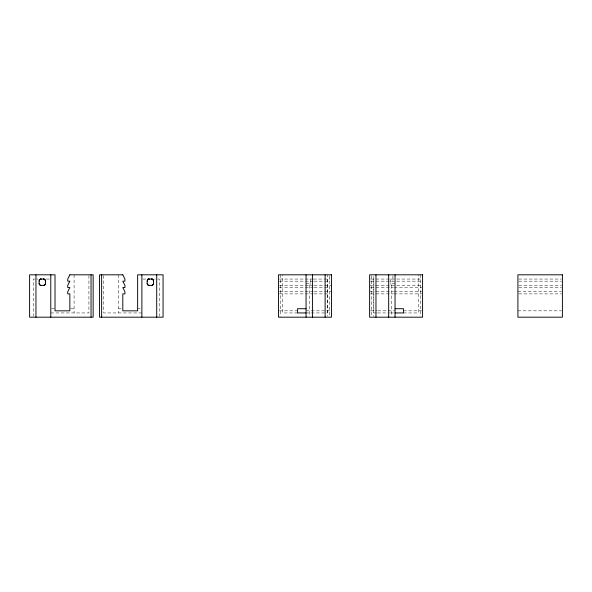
<?xml version="1.0" encoding="UTF-8"?>
<svg xmlns="http://www.w3.org/2000/svg" width="592" height="592" viewBox="0 0 592 592"><rect width="100%" height="100%" fill="white"/><g stroke="black" fill="none" stroke-linecap="round" stroke-linejoin="round"><path stroke-width="0.44" stroke-dasharray="2.96 2.22" d="M310.141 284.796L309.875 285.381M35.002 279.054L33.307 279.054L33.307 316.276M36.637 279.054L38.191 279.054M46.428 279.054L49.846 279.054M142.82 279.054L146.239 279.054M154.468 279.054L155.282 279.054M157.664 279.054L159.359 279.054L159.359 316.276M279.439 279.054L313.22 279.054M313.516 279.054L329.655 279.054M370.533 279.054L375.335 279.054M376.009 279.054L421.667 279.054M518.821 279.054L561.49 279.054M279.439 281.17L313.22 281.17M314.137 281.17L329.655 281.17M370.533 281.17L375.099 281.17M376.009 281.17L421.667 281.17M518.821 281.17L561.49 281.17M306.064 283.287L310.349 283.287L310.349 281.17M395.042 283.287L390.75 283.287L390.75 281.17M279.439 285.411L313.22 285.411M314.137 285.411L331.483 285.411M369.615 285.411L375.099 285.411M376.009 285.411L421.667 285.411M518.821 285.411L561.49 285.411M279.439 287.527L313.22 287.527M314.137 287.527L329.655 287.527M370.533 287.527L375.099 287.527M376.009 287.527L393.362 287.527M394.272 287.527L421.667 287.527M518.821 287.527L561.49 287.527M279.439 291.76L313.22 291.76M314.137 291.76L331.483 291.76M369.615 291.76L375.099 291.76M376.009 291.76L393.362 291.76M394.272 291.76L421.667 291.76M517.911 291.76L561.49 291.76M279.439 293.884L313.22 293.884M314.137 293.884L329.655 293.884M370.533 293.884L375.099 293.884M376.009 293.884L393.362 293.884M394.272 293.884L421.667 293.884M518.821 293.884L561.49 293.884M51.63 308.713L55.019 308.713M70.7 308.713L74.089 308.713M118.578 308.713L121.116 308.713M137.64 308.713L140.186 308.713M279.431 310.83L297.591 310.83M306.064 310.83L329.67 310.83M370.525 310.83L376.882 310.83M377.792 310.83L395.042 310.83M403.515 310.83L421.674 310.83M517.911 310.83L561.49 310.83M50.786 312.946L88.918 312.946L88.918 274.814M141.88 312.946L103.748 312.946L103.748 274.814M297.591 312.946L282.761 312.946L282.761 274.814M306.064 312.946L327.25 312.946L327.25 274.814M376.616 312.946L373.855 312.946L373.855 274.814M377.541 312.946L389.514 312.946M390.431 312.946L395.042 312.946M403.515 312.946L418.344 312.946L418.344 274.814M391.245 285.396L390.964 284.796M420.461 274.814L420.461 316.261M392.918 275.665L392.918 281.17M391.334 285.411L391.334 316.276M373.323 279.054L373.323 316.276M371.739 275.739L371.739 316.261M329.367 275.739L329.367 316.261M327.776 279.054L327.776 316.276M309.771 285.411L309.771 316.276M280.638 274.814L280.638 316.261M118.578 274.814L118.578 312.946M74.089 274.814L74.089 312.946M310.215 283.279A2.079 0.451 -85.9 0 1 310.053 284.441M310.186 279.476A2.079 0.762 90 0 1 310.519 281.163M309.86 279.128A2.168 0.377 83.1 0 1 310.119 279.18M391.053 284.441A2.079 0.451 85.9 0 1 390.89 283.279M390.579 281.163A2.079 0.762 -90 0 1 390.92 279.476M390.986 279.18A2.168 0.377 -83.1 0 1 391.245 279.128"/><path stroke-width="0.89" d="M40.485 279.054L44.134 279.054M147.874 279.054L152.832 279.054M39.76 279.668A2.168 2.124 55.7 0 1 41.248 279.024A2.116 2.116 0 0 0 39.131 281.17L39.131 283.287A2.079 2.028 -72.1 0 0 39.745 284.811A2.168 2.087 -24.7 0 0 41.255 285.381L43.371 285.411A2.168 2.087 24.7 0 0 44.851 284.789A2.079 2.028 72.1 0 0 45.532 283.287L45.488 281.17A2.116 2.116 0 0 0 43.371 279.054A2.168 2.124 -55.7 0 1 44.859 279.668M147.808 279.668A2.168 2.124 55.7 0 1 149.295 279.024A2.116 2.116 0 0 0 147.179 281.17L147.179 283.287A2.079 2.028 -72.1 0 0 147.785 284.811A2.168 2.087 -24.7 0 0 149.295 285.381L151.411 285.411A2.168 2.087 24.7 0 0 152.899 284.789A2.079 2.028 72.1 0 0 153.58 283.287L153.535 281.17A2.116 2.116 0 0 0 151.411 279.054A2.168 2.124 -55.7 0 1 152.906 279.668M306.064 308.713L297.591 308.713L297.591 312.946L306.064 312.946M395.042 308.713L403.515 308.713L403.515 312.946L395.042 312.946M395.042 274.814L395.042 317.186M388.685 274.814L388.685 317.186M375.972 274.814L375.972 317.186M325.126 274.814L325.126 317.186M312.421 274.814L312.421 317.186M306.064 274.814L306.064 317.186M156.71 274.814L156.71 317.186M141.88 274.814L141.88 317.186M101.632 274.814L101.632 317.186M91.035 274.814L91.035 317.186M50.786 274.814L50.786 317.186M35.957 274.814L35.957 317.186M147.223 281.17A2.079 1.939 90 0 1 147.83 279.69M152.884 279.69A2.079 1.939 -90 0 1 153.483 281.17M149.295 285.411A2.116 2.116 0 0 1 147.179 283.287M153.535 283.287A2.116 2.116 0 0 1 151.411 285.411M44.837 279.69A2.079 1.939 -90 0 1 45.443 281.17M39.183 281.17A2.079 1.939 90 0 1 39.782 279.69M45.488 283.287A2.116 2.116 0 0 1 43.371 285.411M41.255 285.411A2.116 2.116 0 0 1 39.131 283.287M69.849 274.814L67.732 279.054L67.732 281.17L69.849 281.17L67.732 285.411L67.732 287.527L69.849 287.527L67.732 291.76L67.732 293.884L69.849 293.884L69.849 310.83L55.019 310.83L55.019 274.814L29.6 274.814L29.6 317.186L93.144 317.186L93.151 274.814L69.849 274.814M122.81 274.814L99.515 274.814L99.508 317.186L163.066 317.186L163.066 274.814L137.64 274.814L137.64 310.83L122.81 310.83L122.81 293.884L124.934 293.884L124.934 291.76L122.81 287.527L124.934 287.527L124.934 285.411L122.81 281.17L124.934 281.17L124.934 279.054L122.81 274.814M331.483 274.814L278.521 274.814L278.521 317.186L331.483 317.186L331.483 274.814M422.577 274.814L369.615 274.814L369.615 317.186L422.577 317.186L422.577 274.814M562.4 274.814L517.911 274.814L517.911 317.186L562.4 317.186L562.4 274.814"/></g></svg>
